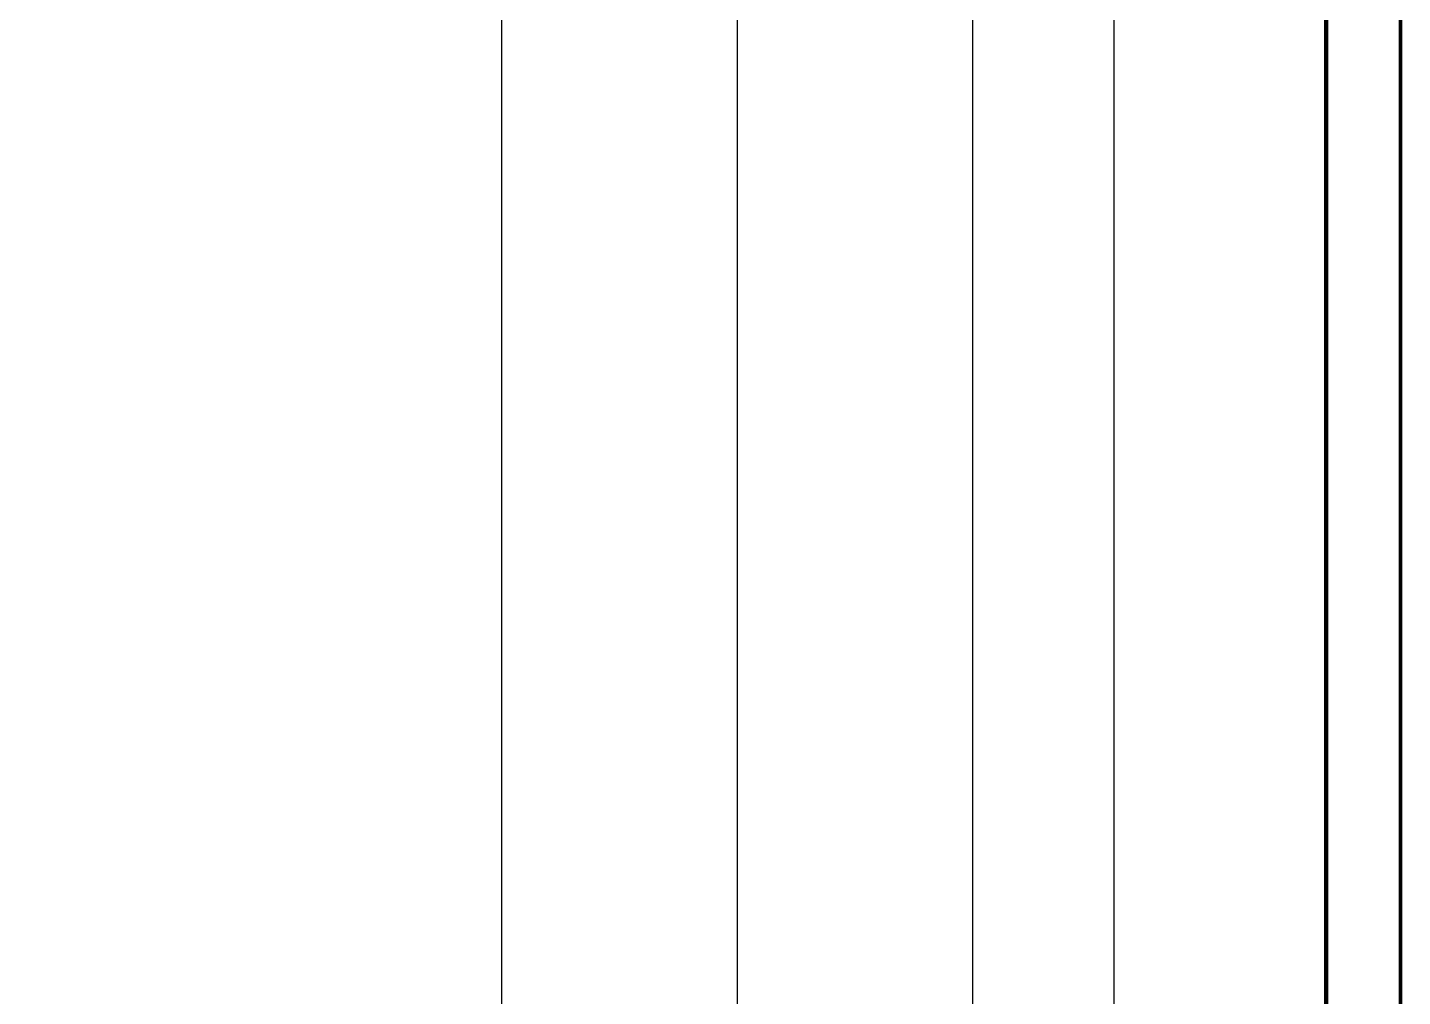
# Model space of a CAD drawing. Header units: millimetres. Extents: x 12489 to 89920, y 4630 to 4927.
# Drawn here: x 12827.3 to 12919.6, y 4694.6 to 4759.7 of the extents above; entities that cross this region are included whole.
import ezdxf

# ---------------------------------------------------------------- set-up
doc = ezdxf.new("R2010")
doc.units = ezdxf.units.MM

# ---------------------------------------------------------------- blocks, each defined once
blk = doc.blocks.new('钻孔柱状图路桥昇龙制图梁世成校核莫家里.dwg2', base_point=(25, 236))
for points, const_width in [([(0, 0), (210, 0), (210, 297), (0, 297)], 0.25), ([(25, 5), (205, 5), (205, 292), (25, 292)], 0.3)]:
    blk.add_lwpolyline(points, close=True, dxfattribs=dict(const_width=const_width))

msp = doc.modelspace()

# ---------------------------------------------------------------- linework, layer by layer
at = {"color": 0}
for points in [[(12859.112, 4643.705), (12859.112, 4837.705)], [(12859.112, 4643.705), (12859.112, 4837.705)], [(12874.922, 4643.705), (12874.922, 4837.705)], [(12874.922, 4643.705), (12874.922, 4837.705)], [(12890.733, 4643.705), (12890.733, 4837.705)], [(12890.733, 4643.705), (12890.733, 4837.705)], [(12900.219, 4643.705), (12900.219, 4837.705)], [(12900.219, 4643.705), (12900.219, 4837.705)], [(12914.448, 4643.705), (12914.448, 4837.705)]]:
    msp.add_lwpolyline(points, dxfattribs=at)

# ---------------------------------------------------------------- block references
msp.add_blockref('钻孔柱状图路桥昇龙制图梁世成校核莫家里.dwg2', (12734.448, 4865.705))

doc.saveas('drawing.dxf')
